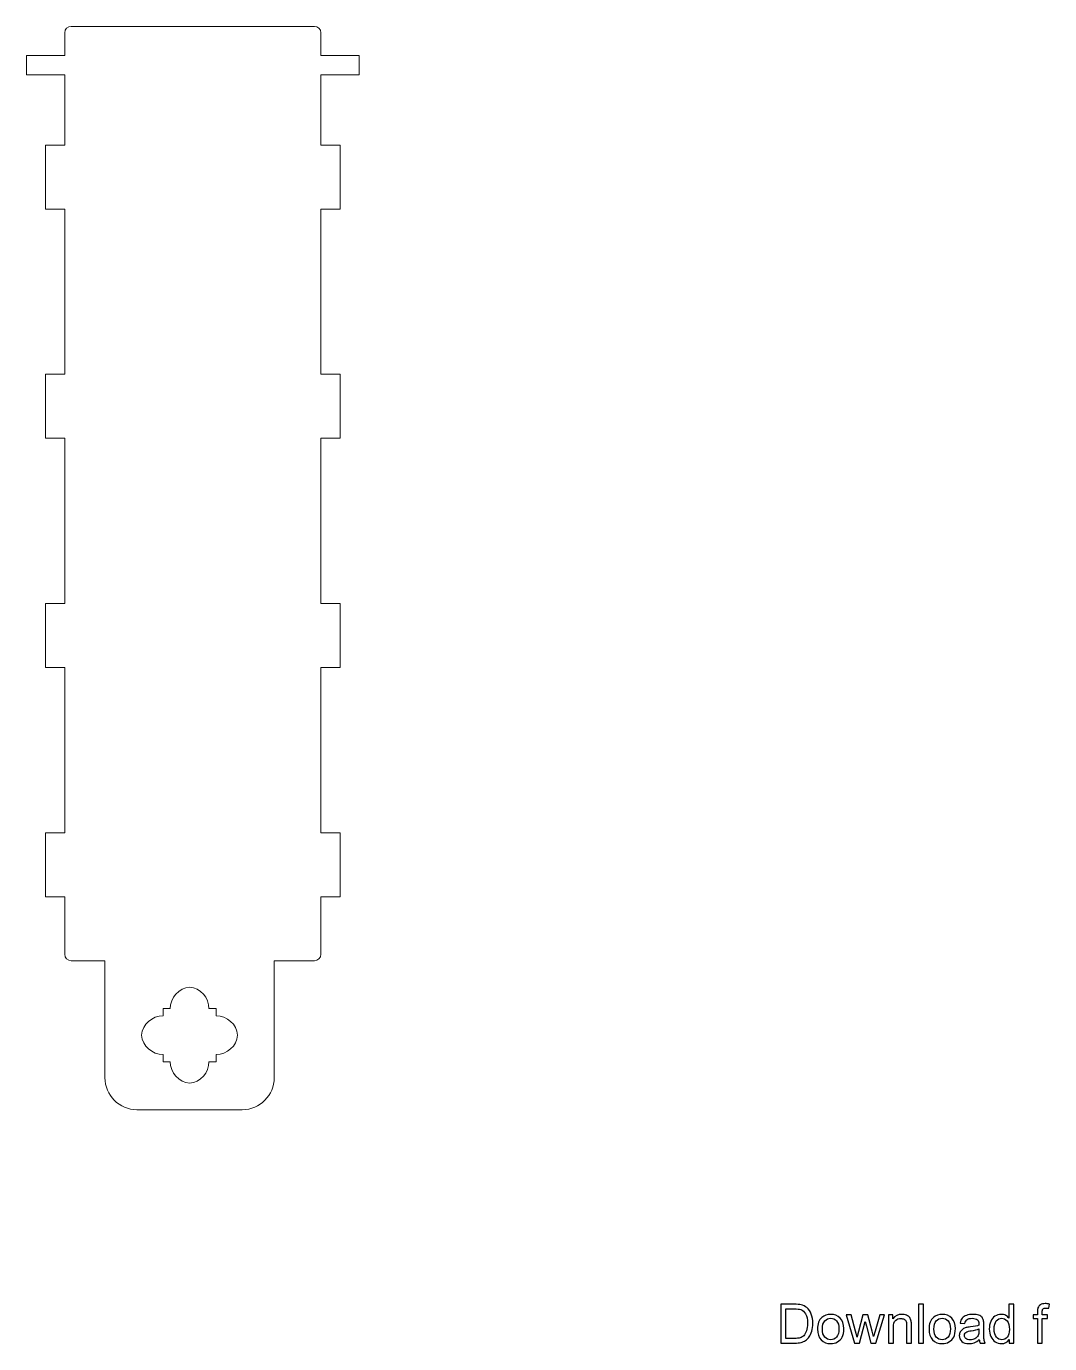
# Model space of a CAD drawing. Header units: millimetres. Extents: x -271 to 347, y -302 to 286.
# Drawn here: x 24.9 to 184.7, y -301.5 to -95.7 of the extents above; entities that cross this region are included whole.
import ezdxf

# ---------------------------------------------------------------- set-up
doc = ezdxf.new("R2010")
doc.units = ezdxf.units.MM
doc.header["$MEASUREMENT"] = 0
doc.layers.add('layer 1', color=7, linetype='Continuous')

msp = doc.modelspace()

# ---------------------------------------------------------------- linework, layer by layer
at = {"layer": 'layer 1', "color": 250, "lineweight": 20}
for points, knots in [([(37.1217, -241.7029), (37.1217, -241.7029), (31.8507, -241.7029), (31.8507, -241.7029), (31.8507, -241.7029), (31.2984, -241.7029), (30.8507, -241.2552), (30.8507, -240.7029), (30.8507, -240.7029), (30.8507, -240.6981), (30.8508, -240.6934), (30.8508, -240.6886), (30.8508, -240.6886), (30.8508, -240.6886), (30.8508, -231.7029), (30.8508, -231.7029), (30.8508, -231.7029), (30.8508, -231.7029), (27.8508, -231.7029), (27.8508, -231.7029), (27.8508, -231.7029), (27.8508, -231.7029), (27.8508, -221.7029), (27.8508, -221.7029), (27.8508, -221.7029), (27.8508, -221.7029), (30.8508, -221.7029), (30.8508, -221.7029), (30.8508, -221.7029), (30.8508, -221.7029), (30.8508, -195.8843), (30.8508, -195.8843), (30.8508, -195.8843), (30.8508, -195.8843), (27.8508, -195.8843), (27.8508, -195.8843), (27.8508, -195.8843), (27.8508, -195.8843), (27.8508, -185.8843), (27.8508, -185.8843), (27.8508, -185.8843), (27.8508, -185.8843), (30.8508, -185.8843), (30.8508, -185.8843), (30.8508, -185.8843), (30.8508, -185.8843), (30.8508, -160.0657), (30.8508, -160.0657), (30.8508, -160.0657), (30.8508, -160.0657), (27.8508, -160.0657), (27.8508, -160.0657), (27.8508, -160.0657), (27.8508, -160.0657), (27.8508, -150.0657), (27.8508, -150.0657), (27.8508, -150.0657), (27.8508, -150.0657), (30.8508, -150.0657), (30.8508, -150.0657), (30.8508, -150.0657), (30.8508, -150.0657), (30.8508, -124.2471), (30.8508, -124.2471), (30.8508, -124.2471), (30.8508, -124.2471), (27.8508, -124.2471), (27.8508, -124.2471), (27.8508, -124.2471), (27.8508, -124.2471), (27.8508, -114.2471), (27.8508, -114.2471), (27.8508, -114.2471), (27.8508, -114.2471), (30.8508, -114.2471), (30.8508, -114.2471), (30.8508, -114.2471), (30.8508, -114.2471), (30.8508, -104.2471), (30.8508, -104.2471), (30.8508, -104.2471), (30.8508, -104.2471), (30.8509, -103.2667), (30.8509, -103.2667), (30.8509, -103.2667), (30.8509, -103.2667), (24.8509, -103.2667), (24.8509, -103.2667), (24.8509, -103.2667), (24.8509, -103.2667), (24.8509, -100.2667), (24.8509, -100.2667), (24.8509, -100.2667), (24.8509, -100.2667), (30.8509, -100.2667), (30.8509, -100.2667), (30.8509, -100.2667), (30.8509, -100.2667), (30.8508, -99.2862), (30.8508, -99.2862), (30.8508, -99.2862), (30.8508, -99.2862), (30.8508, -96.7172), (30.8508, -96.7172), (30.8508, -96.7172), (30.8508, -96.7124), (30.8507, -96.7077), (30.8507, -96.7029), (30.8507, -96.7029), (30.8507, -96.1506), (31.2984, -95.7029), (31.8507, -95.7029), (31.8507, -95.7029), (31.8507, -95.7029), (69.8508, -95.7029), (69.8508, -95.7029), (69.8508, -95.7029), (70.4031, -95.7029), (70.8508, -96.1506), (70.8508, -96.7029), (70.8508, -96.7029), (70.8508, -96.7029), (70.8508, -100.2667), (70.8508, -100.2667), (70.8508, -100.2667), (70.8508, -100.2667), (76.8508, -100.2667), (76.8508, -100.2667), (76.8508, -100.2667), (76.8508, -100.2667), (76.8508, -103.2667), (76.8508, -103.2667), (76.8508, -103.2667), (76.8508, -103.2667), (70.8508, -103.2667), (70.8508, -103.2667), (70.8508, -103.2667), (70.8508, -103.2667), (70.8508, -114.2471), (70.8508, -114.2471), (70.8508, -114.2471), (70.8508, -114.2471), (73.8508, -114.2471), (73.8508, -114.2471), (73.8508, -114.2471), (73.8508, -114.2471), (73.8508, -124.2471), (73.8508, -124.2471), (73.8508, -124.2471), (73.8508, -124.2471), (70.8508, -124.2471), (70.8508, -124.2471), (70.8508, -124.2471), (70.8508, -124.2471), (70.8508, -150.0657), (70.8508, -150.0657), (70.8508, -150.0657), (70.8508, -150.0657), (73.8508, -150.0657), (73.8508, -150.0657), (73.8508, -150.0657), (73.8508, -150.0657), (73.8508, -160.0657), (73.8508, -160.0657), (73.8508, -160.0657), (73.8508, -160.0657), (70.8508, -160.0657), (70.8508, -160.0657), (70.8508, -160.0657), (70.8508, -160.0657), (70.8508, -185.8843), (70.8508, -185.8843), (70.8508, -185.8843), (70.8508, -185.8843), (73.8508, -185.8843), (73.8508, -185.8843), (73.8508, -185.8843), (73.8508, -185.8843), (73.8508, -195.8843), (73.8508, -195.8843), (73.8508, -195.8843), (73.8508, -195.8843), (70.8508, -195.8843), (70.8508, -195.8843), (70.8508, -195.8843), (70.8508, -195.8843), (70.8508, -221.7029), (70.8508, -221.7029), (70.8508, -221.7029), (70.8508, -221.7029), (73.8508, -221.7029), (73.8508, -221.7029), (73.8508, -221.7029), (73.8508, -221.7029), (73.8508, -231.7029), (73.8508, -231.7029), (73.8508, -231.7029), (73.8508, -231.7029), (70.8508, -231.7029), (70.8508, -231.7029), (70.8508, -231.7029), (70.8508, -231.7029), (70.8508, -240.7029), (70.8508, -240.7029), (70.8508, -240.7029), (70.8508, -241.2552), (70.4031, -241.7029), (69.8508, -241.7029), (69.8508, -241.7029), (69.8508, -241.7029), (63.58, -241.7029), (63.58, -241.7029), (63.58, -241.7029), (63.58, -241.7029), (63.58, -259.9863), (63.58, -259.9863), (63.58, -259.9863), (63.58, -262.7363), (61.33, -264.9863), (58.58, -264.9863), (58.58, -264.9863), (58.58, -264.9863), (42.1217, -264.9863), (42.1217, -264.9863), (42.1217, -264.9863), (39.3717, -264.9863), (37.1217, -262.7363), (37.1217, -259.9863), (37.1217, -259.9863), (37.1217, -259.9863), (37.1217, -241.7029), (37.1217, -241.7029)], [0, 0, 0, 0, 0.01694915, 0.01694915, 0.01694915, 0.01694915, 0.03389831, 0.03389831, 0.03389831, 0.03389831, 0.05084746, 0.05084746, 0.05084746, 0.05084746, 0.06779661, 0.06779661, 0.06779661, 0.06779661, 0.08474576, 0.08474576, 0.08474576, 0.08474576, 0.10169492, 0.10169492, 0.10169492, 0.10169492, 0.11864407, 0.11864407, 0.11864407, 0.11864407, 0.13559322, 0.13559322, 0.13559322, 0.13559322, 0.15254237, 0.15254237, 0.15254237, 0.15254237, 0.16949153, 0.16949153, 0.16949153, 0.16949153, 0.18644068, 0.18644068, 0.18644068, 0.18644068, 0.20338983, 0.20338983, 0.20338983, 0.20338983, 0.22033898, 0.22033898, 0.22033898, 0.22033898, 0.23728814, 0.23728814, 0.23728814, 0.23728814, 0.25423729, 0.25423729, 0.25423729, 0.25423729, 0.27118644, 0.27118644, 0.27118644, 0.27118644, 0.28813559, 0.28813559, 0.28813559, 0.28813559, 0.30508475, 0.30508475, 0.30508475, 0.30508475, 0.3220339, 0.3220339, 0.3220339, 0.3220339, 0.33898305, 0.33898305, 0.33898305, 0.33898305, 0.3559322, 0.3559322, 0.3559322, 0.3559322, 0.37288136, 0.37288136, 0.37288136, 0.37288136, 0.38983051, 0.38983051, 0.38983051, 0.38983051, 0.40677966, 0.40677966, 0.40677966, 0.40677966, 0.42372881, 0.42372881, 0.42372881, 0.42372881, 0.44067797, 0.44067797, 0.44067797, 0.44067797, 0.45762712, 0.45762712, 0.45762712, 0.45762712, 0.47457627, 0.47457627, 0.47457627, 0.47457627, 0.49152542, 0.49152542, 0.49152542, 0.49152542, 0.50847458, 0.50847458, 0.50847458, 0.50847458, 0.52542373, 0.52542373, 0.52542373, 0.52542373, 0.54237288, 0.54237288, 0.54237288, 0.54237288, 0.55932203, 0.55932203, 0.55932203, 0.55932203, 0.57627119, 0.57627119, 0.57627119, 0.57627119, 0.59322034, 0.59322034, 0.59322034, 0.59322034, 0.61016949, 0.61016949, 0.61016949, 0.61016949, 0.62711864, 0.62711864, 0.62711864, 0.62711864, 0.6440678, 0.6440678, 0.6440678, 0.6440678, 0.66101695, 0.66101695, 0.66101695, 0.66101695, 0.6779661, 0.6779661, 0.6779661, 0.6779661, 0.69491525, 0.69491525, 0.69491525, 0.69491525, 0.71186441, 0.71186441, 0.71186441, 0.71186441, 0.72881356, 0.72881356, 0.72881356, 0.72881356, 0.74576271, 0.74576271, 0.74576271, 0.74576271, 0.76271186, 0.76271186, 0.76271186, 0.76271186, 0.77966102, 0.77966102, 0.77966102, 0.77966102, 0.79661017, 0.79661017, 0.79661017, 0.79661017, 0.81355932, 0.81355932, 0.81355932, 0.81355932, 0.83050847, 0.83050847, 0.83050847, 0.83050847, 0.84745763, 0.84745763, 0.84745763, 0.84745763, 0.86440678, 0.86440678, 0.86440678, 0.86440678, 0.88135593, 0.88135593, 0.88135593, 0.88135593, 0.89830508, 0.89830508, 0.89830508, 0.89830508, 0.91525424, 0.91525424, 0.91525424, 0.91525424, 0.93220339, 0.93220339, 0.93220339, 0.93220339, 0.94915254, 0.94915254, 0.94915254, 0.94915254, 0.96610169, 0.96610169, 0.96610169, 0.96610169, 1, 1, 1, 1]), ([(50.3508, -260.8449), (52.0397, -260.7543), (53.3759, -259.1521), (53.3759, -257.4932), (53.3759, -257.4932), (53.3759, -257.4932), (54.4985, -257.4932), (54.4985, -257.4932), (54.4985, -257.4932), (54.4985, -257.4932), (54.4985, -256.3707), (54.4985, -256.3707), (54.4985, -256.3707), (56.1581, -256.3707), (57.7608, -255.0338), (57.8508, -253.3442), (57.8508, -253.3442), (57.7608, -251.6547), (56.1581, -250.3191), (54.4985, -250.3191), (54.4985, -250.3191), (54.4985, -250.3191), (54.4985, -249.1966), (54.4985, -249.1966), (54.4985, -249.1966), (54.4985, -249.1966), (53.3759, -249.1966), (53.3759, -249.1966), (53.3759, -249.1966), (53.3759, -247.537), (52.0397, -245.9342), (50.3508, -245.8443), (50.3508, -245.8443), (48.6619, -245.9342), (47.3257, -247.537), (47.3257, -249.1966), (47.3257, -249.1966), (47.3257, -249.1966), (46.2031, -249.1966), (46.2031, -249.1966), (46.2031, -249.1966), (46.2031, -249.1966), (46.2031, -250.3191), (46.2031, -250.3191), (46.2031, -250.3191), (44.5435, -250.3191), (42.9408, -251.6547), (42.8508, -253.3442), (42.8508, -253.3442), (42.9408, -255.0338), (44.5435, -256.3707), (46.2031, -256.3707), (46.2031, -256.3707), (46.2031, -256.3707), (46.2031, -257.4932), (46.2031, -257.4932), (46.2031, -257.4932), (46.2031, -257.4932), (47.3257, -257.4932), (47.3257, -257.4932), (47.3257, -257.4932), (47.3257, -259.1521), (48.6619, -260.7543), (50.3508, -260.8449)], [0, 0, 0, 0, 0.05882353, 0.05882353, 0.05882353, 0.05882353, 0.11764706, 0.11764706, 0.11764706, 0.11764706, 0.17647059, 0.17647059, 0.17647059, 0.17647059, 0.23529412, 0.23529412, 0.23529412, 0.23529412, 0.29411765, 0.29411765, 0.29411765, 0.29411765, 0.35294118, 0.35294118, 0.35294118, 0.35294118, 0.41176471, 0.41176471, 0.41176471, 0.41176471, 0.47058824, 0.47058824, 0.47058824, 0.47058824, 0.52941176, 0.52941176, 0.52941176, 0.52941176, 0.58823529, 0.58823529, 0.58823529, 0.58823529, 0.64705882, 0.64705882, 0.64705882, 0.64705882, 0.70588235, 0.70588235, 0.70588235, 0.70588235, 0.76470588, 0.76470588, 0.76470588, 0.76470588, 0.82352941, 0.82352941, 0.82352941, 0.82352941, 0.88235294, 0.88235294, 0.88235294, 0.88235294, 1, 1, 1, 1])]:
    msp.add_open_spline(points, degree=3, knots=knots, dxfattribs=at)
at = {"layer": 'layer 1', "color": 250}
for points, knots in [([(142.6873, -301.4559), (142.6873, -301.4559), (142.6873, -295.3937), (142.6873, -295.3937), (142.6873, -295.3937), (142.6873, -295.3937), (144.7758, -295.3937), (144.7758, -295.3937), (144.7758, -295.3937), (145.2471, -295.3937), (145.6069, -295.422), (145.8553, -295.4798), (145.8553, -295.4798), (146.2024, -295.5603), (146.4988, -295.7056), (146.7443, -295.9144), (146.7443, -295.9144), (147.0646, -296.1854), (147.3031, -296.5297), (147.4611, -296.9502), (147.4611, -296.9502), (147.6206, -297.3707), (147.6996, -297.8519), (147.6996, -298.3924), (147.6996, -298.3924), (147.6996, -298.8524), (147.646, -299.2602), (147.5388, -299.6158), (147.5388, -299.6158), (147.4315, -299.9714), (147.2932, -300.2663), (147.1253, -300.4992), (147.1253, -300.4992), (146.956, -300.732), (146.7725, -300.9154), (146.5721, -301.0481), (146.5721, -301.0481), (146.3732, -301.1821), (146.1319, -301.2837), (145.8496, -301.3529), (145.8496, -301.3529), (145.566, -301.422), (145.2415, -301.4559), (144.8746, -301.4559), (144.8746, -301.4559), (144.8746, -301.4559), (142.6873, -301.4559), (142.6873, -301.4559)], [0, 0, 0, 0, 0.07692308, 0.07692308, 0.07692308, 0.07692308, 0.15384615, 0.15384615, 0.15384615, 0.15384615, 0.23076923, 0.23076923, 0.23076923, 0.23076923, 0.30769231, 0.30769231, 0.30769231, 0.30769231, 0.38461538, 0.38461538, 0.38461538, 0.38461538, 0.46153846, 0.46153846, 0.46153846, 0.46153846, 0.53846154, 0.53846154, 0.53846154, 0.53846154, 0.61538462, 0.61538462, 0.61538462, 0.61538462, 0.69230769, 0.69230769, 0.69230769, 0.69230769, 0.76923077, 0.76923077, 0.76923077, 0.76923077, 0.84615385, 0.84615385, 0.84615385, 0.84615385, 1, 1, 1, 1]), ([(143.4917, -300.7447), (143.4917, -300.7447), (144.7843, -300.7447), (144.7843, -300.7447), (144.7843, -300.7447), (145.1836, -300.7447), (145.4969, -300.708), (145.7241, -300.6332), (145.7241, -300.6332), (145.9512, -300.5584), (146.1319, -300.454), (146.2673, -300.3185), (146.2673, -300.3185), (146.4564, -300.128), (146.6046, -299.8712), (146.7104, -299.5495), (146.7104, -299.5495), (146.8163, -299.2277), (146.8699, -298.8383), (146.8699, -298.3797), (146.8699, -298.3797), (146.8699, -297.7447), (146.7655, -297.2564), (146.558, -296.9149), (146.558, -296.9149), (146.3506, -296.5734), (146.098, -296.3448), (145.8003, -296.2291), (145.8003, -296.2291), (145.5858, -296.1459), (145.24, -296.1049), (144.7631, -296.1049), (144.7631, -296.1049), (144.7631, -296.1049), (143.4917, -296.1049), (143.4917, -296.1049), (143.4917, -296.1049), (143.4917, -296.1049), (143.4917, -300.7447), (143.4917, -300.7447)], [0, 0, 0, 0, 0.09090909, 0.09090909, 0.09090909, 0.09090909, 0.18181818, 0.18181818, 0.18181818, 0.18181818, 0.27272727, 0.27272727, 0.27272727, 0.27272727, 0.36363636, 0.36363636, 0.36363636, 0.36363636, 0.45454545, 0.45454545, 0.45454545, 0.45454545, 0.54545455, 0.54545455, 0.54545455, 0.54545455, 0.63636364, 0.63636364, 0.63636364, 0.63636364, 0.72727273, 0.72727273, 0.72727273, 0.72727273, 0.81818182, 0.81818182, 0.81818182, 0.81818182, 1, 1, 1, 1]), ([(164.2239, -301.4559), (164.2239, -301.4559), (164.2239, -295.3937), (164.2239, -295.3937), (164.2239, -295.3937), (164.2239, -295.3937), (164.9689, -295.3937), (164.9689, -295.3937), (164.9689, -295.3937), (164.9689, -295.3937), (164.9689, -301.4559), (164.9689, -301.4559), (164.9689, -301.4559), (164.9689, -301.4559), (164.2239, -301.4559), (164.2239, -301.4559)], [0, 0, 0, 0, 0.2, 0.2, 0.2, 0.2, 0.4, 0.4, 0.4, 0.4, 0.6, 0.6, 0.6, 0.6, 1, 1, 1, 1]), ([(178.3759, -301.4559), (178.3759, -301.4559), (178.3759, -300.8985), (178.3759, -300.8985), (178.3759, -300.8985), (178.098, -301.3317), (177.6887, -301.549), (177.1483, -301.549), (177.1483, -301.549), (176.7983, -301.549), (176.4766, -301.4531), (176.1845, -301.2598), (176.1845, -301.2598), (175.891, -301.0678), (175.6638, -300.7983), (175.5015, -300.454), (175.5015, -300.454), (175.3406, -300.1083), (175.2602, -299.7118), (175.2602, -299.263), (175.2602, -299.263), (175.2602, -298.8256), (175.3336, -298.4291), (175.4789, -298.072), (175.4789, -298.072), (175.6257, -297.7164), (175.8444, -297.4427), (176.1365, -297.2536), (176.1365, -297.2536), (176.4272, -297.0631), (176.7546, -296.9685), (177.1144, -296.9685), (177.1144, -296.9685), (177.3797, -296.9685), (177.6154, -297.025), (177.8214, -297.1365), (177.8214, -297.1365), (178.0274, -297.248), (178.1953, -297.3947), (178.3251, -297.5739), (178.3251, -297.5739), (178.3251, -297.5739), (178.3251, -295.3937), (178.3251, -295.3937), (178.3251, -295.3937), (178.3251, -295.3937), (179.0702, -295.3937), (179.0702, -295.3937), (179.0702, -295.3937), (179.0702, -295.3937), (179.0702, -301.4559), (179.0702, -301.4559), (179.0702, -301.4559), (179.0702, -301.4559), (178.3759, -301.4559), (178.3759, -301.4559)], [0, 0, 0, 0, 0.06666667, 0.06666667, 0.06666667, 0.06666667, 0.13333333, 0.13333333, 0.13333333, 0.13333333, 0.2, 0.2, 0.2, 0.2, 0.26666667, 0.26666667, 0.26666667, 0.26666667, 0.33333333, 0.33333333, 0.33333333, 0.33333333, 0.4, 0.4, 0.4, 0.4, 0.46666667, 0.46666667, 0.46666667, 0.46666667, 0.53333333, 0.53333333, 0.53333333, 0.53333333, 0.6, 0.6, 0.6, 0.6, 0.66666667, 0.66666667, 0.66666667, 0.66666667, 0.73333333, 0.73333333, 0.73333333, 0.73333333, 0.8, 0.8, 0.8, 0.8, 0.86666667, 0.86666667, 0.86666667, 0.86666667, 1, 1, 1, 1]), ([(182.7786, -301.4559), (182.7786, -301.4559), (182.7786, -297.6374), (182.7786, -297.6374), (182.7786, -297.6374), (182.7786, -297.6374), (182.1182, -297.6374), (182.1182, -297.6374), (182.1182, -297.6374), (182.1182, -297.6374), (182.1182, -297.0617), (182.1182, -297.0617), (182.1182, -297.0617), (182.1182, -297.0617), (182.7786, -297.0617), (182.7786, -297.0617), (182.7786, -297.0617), (182.7786, -297.0617), (182.7786, -296.596), (182.7786, -296.596), (182.7786, -296.596), (182.7786, -296.3011), (182.804, -296.0824), (182.8562, -295.9398), (182.8562, -295.9398), (182.9282, -295.7479), (183.0524, -295.5913), (183.233, -295.4714), (183.233, -295.4714), (183.4122, -295.3514), (183.6648, -295.2921), (183.9893, -295.2921), (183.9893, -295.2921), (184.1996, -295.2921), (184.431, -295.3175), (184.685, -295.3669), (184.685, -295.3669), (184.685, -295.3669), (184.5735, -296.0189), (184.5735, -296.0189), (184.5735, -296.0189), (184.4183, -295.9921), (184.273, -295.9779), (184.1347, -295.9779), (184.1347, -295.9779), (183.9089, -295.9779), (183.7495, -296.0259), (183.6549, -296.1219), (183.6549, -296.1219), (183.5618, -296.2178), (183.5152, -296.397), (183.5152, -296.6595), (183.5152, -296.6595), (183.5152, -296.6595), (183.5152, -297.0617), (183.5152, -297.0617), (183.5152, -297.0617), (183.5152, -297.0617), (184.3703, -297.0617), (184.3703, -297.0617), (184.3703, -297.0617), (184.3703, -297.0617), (184.3703, -297.6374), (184.3703, -297.6374), (184.3703, -297.6374), (184.3703, -297.6374), (183.5237, -297.6374), (183.5237, -297.6374), (183.5237, -297.6374), (183.5237, -297.6374), (183.5237, -301.4559), (183.5237, -301.4559), (183.5237, -301.4559), (183.5237, -301.4559), (182.7786, -301.4559), (182.7786, -301.4559)], [0, 0, 0, 0, 0.05, 0.05, 0.05, 0.05, 0.1, 0.1, 0.1, 0.1, 0.15, 0.15, 0.15, 0.15, 0.2, 0.2, 0.2, 0.2, 0.25, 0.25, 0.25, 0.25, 0.3, 0.3, 0.3, 0.3, 0.35, 0.35, 0.35, 0.35, 0.4, 0.4, 0.4, 0.4, 0.45, 0.45, 0.45, 0.45, 0.5, 0.5, 0.5, 0.5, 0.55, 0.55, 0.55, 0.55, 0.6, 0.6, 0.6, 0.6, 0.65, 0.65, 0.65, 0.65, 0.7, 0.7, 0.7, 0.7, 0.75, 0.75, 0.75, 0.75, 0.8, 0.8, 0.8, 0.8, 0.85, 0.85, 0.85, 0.85, 0.9, 0.9, 0.9, 0.9, 1, 1, 1, 1]), ([(148.4292, -299.2588), (148.4292, -298.4474), (148.655, -297.8463), (149.1079, -297.4554), (149.1079, -297.4554), (149.4847, -297.1308), (149.9462, -296.9685), (150.4894, -296.9685), (150.4894, -296.9685), (151.092, -296.9685), (151.5859, -297.1661), (151.9697, -297.5612), (151.9697, -297.5612), (152.3521, -297.9549), (152.544, -298.501), (152.544, -299.1967), (152.544, -299.1967), (152.544, -299.7611), (152.4594, -300.2042), (152.29, -300.5274), (152.29, -300.5274), (152.1207, -300.8505), (151.8737, -301.1017), (151.5492, -301.2809), (151.5492, -301.2809), (151.226, -301.4601), (150.8718, -301.549), (150.4894, -301.549), (150.4894, -301.549), (149.8742, -301.549), (149.3775, -301.3529), (148.9979, -300.9592), (148.9979, -300.9592), (148.6183, -300.5655), (148.4292, -299.9982), (148.4292, -299.2588)], [0, 0, 0, 0, 0.1, 0.1, 0.1, 0.1, 0.2, 0.2, 0.2, 0.2, 0.3, 0.3, 0.3, 0.3, 0.4, 0.4, 0.4, 0.4, 0.5, 0.5, 0.5, 0.5, 0.6, 0.6, 0.6, 0.6, 0.7, 0.7, 0.7, 0.7, 0.8, 0.8, 0.8, 0.8, 1, 1, 1, 1]), ([(149.1912, -299.2602), (149.1912, -299.8218), (149.314, -300.2423), (149.5595, -300.5203), (149.5595, -300.5203), (149.8065, -300.7997), (150.1155, -300.9394), (150.4894, -300.9394), (150.4894, -300.9394), (150.8591, -300.9394), (151.1668, -300.7997), (151.4137, -300.5189), (151.4137, -300.5189), (151.6592, -300.2381), (151.782, -299.8105), (151.782, -299.2362), (151.782, -299.2362), (151.782, -298.6943), (151.6578, -298.2837), (151.4109, -298.0057), (151.4109, -298.0057), (151.1639, -297.7263), (150.8563, -297.5866), (150.4894, -297.5866), (150.4894, -297.5866), (150.1155, -297.5866), (149.8065, -297.7249), (149.5595, -298.0029), (149.5595, -298.0029), (149.314, -298.2809), (149.1912, -298.7), (149.1912, -299.2602)], [0, 0, 0, 0, 0.11111111, 0.11111111, 0.11111111, 0.11111111, 0.22222222, 0.22222222, 0.22222222, 0.22222222, 0.33333333, 0.33333333, 0.33333333, 0.33333333, 0.44444444, 0.44444444, 0.44444444, 0.44444444, 0.55555556, 0.55555556, 0.55555556, 0.55555556, 0.66666667, 0.66666667, 0.66666667, 0.66666667, 0.77777778, 0.77777778, 0.77777778, 0.77777778, 1, 1, 1, 1]), ([(154.2077, -301.4559), (154.2077, -301.4559), (152.8799, -297.0617), (152.8799, -297.0617), (152.8799, -297.0617), (152.8799, -297.0617), (153.6588, -297.0617), (153.6588, -297.0617), (153.6588, -297.0617), (153.6588, -297.0617), (154.3601, -299.5975), (154.3601, -299.5975), (154.3601, -299.5975), (154.3601, -299.5975), (154.6085, -300.5415), (154.6085, -300.5415), (154.6085, -300.5415), (154.6184, -300.4949), (154.6946, -300.193), (154.8357, -299.6356), (154.8357, -299.6356), (154.8357, -299.6356), (155.5314, -297.0617), (155.5314, -297.0617), (155.5314, -297.0617), (155.5314, -297.0617), (156.2948, -297.0617), (156.2948, -297.0617), (156.2948, -297.0617), (156.2948, -297.0617), (156.9566, -299.613), (156.9566, -299.613), (156.9566, -299.613), (156.9566, -299.613), (157.1725, -300.4498), (157.1725, -300.4498), (157.1725, -300.4498), (157.1725, -300.4498), (157.4251, -299.6017), (157.4251, -299.6017), (157.4251, -299.6017), (157.4251, -299.6017), (158.1843, -297.0617), (158.1843, -297.0617), (158.1843, -297.0617), (158.1843, -297.0617), (158.9082, -297.0617), (158.9082, -297.0617), (158.9082, -297.0617), (158.9082, -297.0617), (157.5295, -301.4559), (157.5295, -301.4559), (157.5295, -301.4559), (157.5295, -301.4559), (156.759, -301.4559), (156.759, -301.4559), (156.759, -301.4559), (156.759, -301.4559), (156.0619, -298.827), (156.0619, -298.827), (156.0619, -298.827), (156.0619, -298.827), (155.8855, -298.0749), (155.8855, -298.0749), (155.8855, -298.0749), (155.8855, -298.0749), (154.9965, -301.4559), (154.9965, -301.4559), (154.9965, -301.4559), (154.9965, -301.4559), (154.2077, -301.4559), (154.2077, -301.4559)], [0, 0, 0, 0, 0.05263158, 0.05263158, 0.05263158, 0.05263158, 0.10526316, 0.10526316, 0.10526316, 0.10526316, 0.15789474, 0.15789474, 0.15789474, 0.15789474, 0.21052632, 0.21052632, 0.21052632, 0.21052632, 0.26315789, 0.26315789, 0.26315789, 0.26315789, 0.31578947, 0.31578947, 0.31578947, 0.31578947, 0.36842105, 0.36842105, 0.36842105, 0.36842105, 0.42105263, 0.42105263, 0.42105263, 0.42105263, 0.47368421, 0.47368421, 0.47368421, 0.47368421, 0.52631579, 0.52631579, 0.52631579, 0.52631579, 0.57894737, 0.57894737, 0.57894737, 0.57894737, 0.63157895, 0.63157895, 0.63157895, 0.63157895, 0.68421053, 0.68421053, 0.68421053, 0.68421053, 0.73684211, 0.73684211, 0.73684211, 0.73684211, 0.78947368, 0.78947368, 0.78947368, 0.78947368, 0.84210526, 0.84210526, 0.84210526, 0.84210526, 0.89473684, 0.89473684, 0.89473684, 0.89473684, 1, 1, 1, 1]), ([(159.5319, -301.4559), (159.5319, -301.4559), (159.5319, -297.0617), (159.5319, -297.0617), (159.5319, -297.0617), (159.5319, -297.0617), (160.2008, -297.0617), (160.2008, -297.0617), (160.2008, -297.0617), (160.2008, -297.0617), (160.2008, -297.6854), (160.2008, -297.6854), (160.2008, -297.6854), (160.5225, -297.207), (160.9882, -296.9685), (161.5964, -296.9685), (161.5964, -296.9685), (161.8617, -296.9685), (162.1044, -297.0165), (162.3259, -297.1111), (162.3259, -297.1111), (162.5475, -297.2056), (162.714, -297.3312), (162.824, -297.485), (162.824, -297.485), (162.9341, -297.6388), (163.0117, -297.8223), (163.0555, -298.0339), (163.0555, -298.0339), (163.0823, -298.1722), (163.0964, -298.4135), (163.0964, -298.7578), (163.0964, -298.7578), (163.0964, -298.7578), (163.0964, -301.4559), (163.0964, -301.4559), (163.0964, -301.4559), (163.0964, -301.4559), (162.3513, -301.4559), (162.3513, -301.4559), (162.3513, -301.4559), (162.3513, -301.4559), (162.3513, -298.7861), (162.3513, -298.7861), (162.3513, -298.7861), (162.3513, -298.4827), (162.3231, -298.2555), (162.2652, -298.1059), (162.2652, -298.1059), (162.2074, -297.9563), (162.1044, -297.8364), (161.9576, -297.7461), (161.9576, -297.7461), (161.8109, -297.6572), (161.6373, -297.612), (161.4397, -297.612), (161.4397, -297.612), (161.1236, -297.612), (160.8513, -297.7122), (160.6213, -297.914), (160.6213, -297.914), (160.3913, -298.1144), (160.277, -298.4968), (160.277, -299.0584), (160.277, -299.0584), (160.277, -299.0584), (160.277, -301.4559), (160.277, -301.4559), (160.277, -301.4559), (160.277, -301.4559), (159.5319, -301.4559), (159.5319, -301.4559)], [0, 0, 0, 0, 0.05263158, 0.05263158, 0.05263158, 0.05263158, 0.10526316, 0.10526316, 0.10526316, 0.10526316, 0.15789474, 0.15789474, 0.15789474, 0.15789474, 0.21052632, 0.21052632, 0.21052632, 0.21052632, 0.26315789, 0.26315789, 0.26315789, 0.26315789, 0.31578947, 0.31578947, 0.31578947, 0.31578947, 0.36842105, 0.36842105, 0.36842105, 0.36842105, 0.42105263, 0.42105263, 0.42105263, 0.42105263, 0.47368421, 0.47368421, 0.47368421, 0.47368421, 0.52631579, 0.52631579, 0.52631579, 0.52631579, 0.57894737, 0.57894737, 0.57894737, 0.57894737, 0.63157895, 0.63157895, 0.63157895, 0.63157895, 0.68421053, 0.68421053, 0.68421053, 0.68421053, 0.73684211, 0.73684211, 0.73684211, 0.73684211, 0.78947368, 0.78947368, 0.78947368, 0.78947368, 0.84210526, 0.84210526, 0.84210526, 0.84210526, 0.89473684, 0.89473684, 0.89473684, 0.89473684, 1, 1, 1, 1]), ([(165.8424, -299.2588), (165.8424, -298.4474), (166.0682, -297.8463), (166.5211, -297.4554), (166.5211, -297.4554), (166.8979, -297.1308), (167.3594, -296.9685), (167.9026, -296.9685), (167.9026, -296.9685), (168.5052, -296.9685), (168.9991, -297.1661), (169.3829, -297.5612), (169.3829, -297.5612), (169.7653, -297.9549), (169.9572, -298.501), (169.9572, -299.1967), (169.9572, -299.1967), (169.9572, -299.7611), (169.8726, -300.2042), (169.7032, -300.5274), (169.7032, -300.5274), (169.5339, -300.8505), (169.2869, -301.1017), (168.9624, -301.2809), (168.9624, -301.2809), (168.6392, -301.4601), (168.285, -301.549), (167.9026, -301.549), (167.9026, -301.549), (167.2874, -301.549), (166.7907, -301.3529), (166.4111, -300.9592), (166.4111, -300.9592), (166.0315, -300.5655), (165.8424, -299.9982), (165.8424, -299.2588)], [0, 0, 0, 0, 0.1, 0.1, 0.1, 0.1, 0.2, 0.2, 0.2, 0.2, 0.3, 0.3, 0.3, 0.3, 0.4, 0.4, 0.4, 0.4, 0.5, 0.5, 0.5, 0.5, 0.6, 0.6, 0.6, 0.6, 0.7, 0.7, 0.7, 0.7, 0.8, 0.8, 0.8, 0.8, 1, 1, 1, 1]), ([(166.6044, -299.2602), (166.6044, -299.8218), (166.7272, -300.2423), (166.9727, -300.5203), (166.9727, -300.5203), (167.2197, -300.7997), (167.5287, -300.9394), (167.9026, -300.9394), (167.9026, -300.9394), (168.2723, -300.9394), (168.58, -300.7997), (168.8269, -300.5189), (168.8269, -300.5189), (169.0724, -300.2381), (169.1952, -299.8105), (169.1952, -299.2362), (169.1952, -299.2362), (169.1952, -298.6943), (169.071, -298.2837), (168.8241, -298.0057), (168.8241, -298.0057), (168.5771, -297.7263), (168.2695, -297.5866), (167.9026, -297.5866), (167.9026, -297.5866), (167.5287, -297.5866), (167.2197, -297.7249), (166.9727, -298.0029), (166.9727, -298.0029), (166.7272, -298.2809), (166.6044, -298.7), (166.6044, -299.2602)], [0, 0, 0, 0, 0.11111111, 0.11111111, 0.11111111, 0.11111111, 0.22222222, 0.22222222, 0.22222222, 0.22222222, 0.33333333, 0.33333333, 0.33333333, 0.33333333, 0.44444444, 0.44444444, 0.44444444, 0.44444444, 0.55555556, 0.55555556, 0.55555556, 0.55555556, 0.66666667, 0.66666667, 0.66666667, 0.66666667, 0.77777778, 0.77777778, 0.77777778, 0.77777778, 1, 1, 1, 1]), ([(173.7009, -300.9056), (173.4243, -301.1412), (173.1576, -301.3063), (172.9022, -301.4037), (172.9022, -301.4037), (172.6468, -301.5011), (172.3731, -301.549), (172.0795, -301.549), (172.0795, -301.549), (171.5969, -301.549), (171.2258, -301.4319), (170.9662, -301.1963), (170.9662, -301.1963), (170.7065, -300.962), (170.5767, -300.6614), (170.5767, -300.296), (170.5767, -300.296), (170.5767, -300.0815), (170.6261, -299.8853), (170.7235, -299.7075), (170.7235, -299.7075), (170.8222, -299.5297), (170.9506, -299.3886), (171.1087, -299.2814), (171.1087, -299.2814), (171.2681, -299.1741), (171.4459, -299.0923), (171.6449, -299.0372), (171.6449, -299.0372), (171.7917, -298.9991), (172.0132, -298.9625), (172.3081, -298.9258), (172.3081, -298.9258), (172.9093, -298.8552), (173.3538, -298.7691), (173.6374, -298.6704), (173.6374, -298.6704), (173.6402, -298.5688), (173.6416, -298.5038), (173.6416, -298.477), (173.6416, -298.477), (173.6416, -298.1751), (173.5711, -297.962), (173.43, -297.8378), (173.43, -297.8378), (173.2395, -297.6699), (172.9558, -297.5866), (172.5805, -297.5866), (172.5805, -297.5866), (172.2291, -297.5866), (171.9695, -297.6487), (171.803, -297.7715), (171.803, -297.7715), (171.635, -297.8942), (171.5123, -298.1116), (171.4318, -298.4248), (171.4318, -298.4248), (171.4318, -298.4248), (170.7037, -298.3232), (170.7037, -298.3232), (170.7037, -298.3232), (170.77, -298.0114), (170.8787, -297.7588), (171.0311, -297.5669), (171.0311, -297.5669), (171.1835, -297.375), (171.4036, -297.2282), (171.6915, -297.1238), (171.6915, -297.1238), (171.9779, -297.0208), (172.3124, -296.9685), (172.6906, -296.9685), (172.6906, -296.9685), (173.0659, -296.9685), (173.3721, -297.0123), (173.6078, -297.1012), (173.6078, -297.1012), (173.842, -297.1901), (174.0156, -297.3002), (174.1257, -297.4342), (174.1257, -297.4342), (174.2357, -297.5683), (174.3133, -297.7376), (174.3585, -297.9422), (174.3585, -297.9422), (174.3825, -298.0692), (174.3952, -298.2978), (174.3952, -298.6266), (174.3952, -298.6266), (174.3952, -298.6266), (174.3952, -299.6144), (174.3952, -299.6144), (174.3952, -299.6144), (174.3952, -300.3044), (174.4107, -300.7405), (174.4417, -300.9253), (174.4417, -300.9253), (174.4714, -301.1102), (174.5335, -301.2866), (174.6238, -301.4559), (174.6238, -301.4559), (174.6238, -301.4559), (173.8448, -301.4559), (173.8448, -301.4559), (173.8448, -301.4559), (173.7701, -301.2993), (173.7221, -301.1158), (173.7009, -300.9056)], [0, 0, 0, 0, 0.03571429, 0.03571429, 0.03571429, 0.03571429, 0.07142857, 0.07142857, 0.07142857, 0.07142857, 0.10714286, 0.10714286, 0.10714286, 0.10714286, 0.14285714, 0.14285714, 0.14285714, 0.14285714, 0.17857143, 0.17857143, 0.17857143, 0.17857143, 0.21428571, 0.21428571, 0.21428571, 0.21428571, 0.25, 0.25, 0.25, 0.25, 0.28571429, 0.28571429, 0.28571429, 0.28571429, 0.32142857, 0.32142857, 0.32142857, 0.32142857, 0.35714286, 0.35714286, 0.35714286, 0.35714286, 0.39285714, 0.39285714, 0.39285714, 0.39285714, 0.42857143, 0.42857143, 0.42857143, 0.42857143, 0.46428571, 0.46428571, 0.46428571, 0.46428571, 0.5, 0.5, 0.5, 0.5, 0.53571429, 0.53571429, 0.53571429, 0.53571429, 0.57142857, 0.57142857, 0.57142857, 0.57142857, 0.60714286, 0.60714286, 0.60714286, 0.60714286, 0.64285714, 0.64285714, 0.64285714, 0.64285714, 0.67857143, 0.67857143, 0.67857143, 0.67857143, 0.71428571, 0.71428571, 0.71428571, 0.71428571, 0.75, 0.75, 0.75, 0.75, 0.78571429, 0.78571429, 0.78571429, 0.78571429, 0.82142857, 0.82142857, 0.82142857, 0.82142857, 0.85714286, 0.85714286, 0.85714286, 0.85714286, 0.89285714, 0.89285714, 0.89285714, 0.89285714, 0.92857143, 0.92857143, 0.92857143, 0.92857143, 1, 1, 1, 1]), ([(176.0222, -299.2644), (176.0222, -299.8261), (176.1407, -300.2452), (176.3792, -300.5232), (176.3792, -300.5232), (176.6163, -300.8011), (176.8971, -300.9394), (177.2202, -300.9394), (177.2202, -300.9394), (177.5462, -300.9394), (177.8228, -300.8068), (178.0514, -300.5415), (178.0514, -300.5415), (178.2786, -300.2762), (178.3929, -299.8712), (178.3929, -299.3265), (178.3929, -299.3265), (178.3929, -298.7282), (178.2772, -298.2879), (178.0443, -298.0071), (178.0443, -298.0071), (177.8129, -297.7263), (177.5265, -297.5866), (177.1864, -297.5866), (177.1864, -297.5866), (176.8548, -297.5866), (176.5782, -297.7207), (176.3552, -297.9902), (176.3552, -297.9902), (176.1337, -298.2597), (176.0222, -298.6845), (176.0222, -299.2644)], [0, 0, 0, 0, 0.11111111, 0.11111111, 0.11111111, 0.11111111, 0.22222222, 0.22222222, 0.22222222, 0.22222222, 0.33333333, 0.33333333, 0.33333333, 0.33333333, 0.44444444, 0.44444444, 0.44444444, 0.44444444, 0.55555556, 0.55555556, 0.55555556, 0.55555556, 0.66666667, 0.66666667, 0.66666667, 0.66666667, 0.77777778, 0.77777778, 0.77777778, 0.77777778, 1, 1, 1, 1]), ([(173.6416, -299.2546), (173.3707, -299.3646), (172.9643, -299.4578), (172.4224, -299.534), (172.4224, -299.534), (172.1148, -299.5777), (171.8975, -299.6271), (171.7705, -299.6821), (171.7705, -299.6821), (171.6435, -299.7372), (171.5461, -299.8176), (171.477, -299.922), (171.477, -299.922), (171.4078, -300.0278), (171.3726, -300.145), (171.3726, -300.2748), (171.3726, -300.2748), (171.3726, -300.4709), (171.4474, -300.636), (171.5983, -300.7673), (171.5983, -300.7673), (171.7493, -300.8985), (171.9695, -300.9648), (172.2588, -300.9648), (172.2588, -300.9648), (172.5452, -300.9648), (172.8006, -300.9027), (173.025, -300.7772), (173.025, -300.7772), (173.2479, -300.653), (173.413, -300.4822), (173.5175, -300.2663), (173.5175, -300.2663), (173.5979, -300.0984), (173.6374, -299.8515), (173.6374, -299.5255), (173.6374, -299.5255), (173.6374, -299.5255), (173.6416, -299.2546), (173.6416, -299.2546)], [0, 0, 0, 0, 0.09090909, 0.09090909, 0.09090909, 0.09090909, 0.18181818, 0.18181818, 0.18181818, 0.18181818, 0.27272727, 0.27272727, 0.27272727, 0.27272727, 0.36363636, 0.36363636, 0.36363636, 0.36363636, 0.45454545, 0.45454545, 0.45454545, 0.45454545, 0.54545455, 0.54545455, 0.54545455, 0.54545455, 0.63636364, 0.63636364, 0.63636364, 0.63636364, 0.72727273, 0.72727273, 0.72727273, 0.72727273, 0.81818182, 0.81818182, 0.81818182, 0.81818182, 1, 1, 1, 1])]:
    msp.add_open_spline(points, degree=3, knots=knots, dxfattribs=at)

doc.saveas('drawing.dxf')
